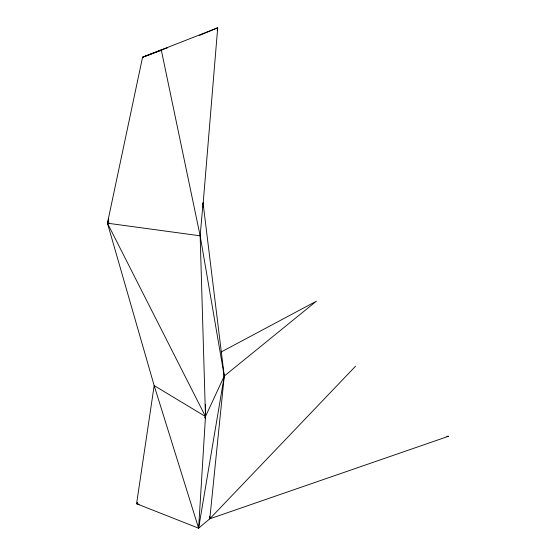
<?xml version="1.0" encoding="UTF-8"?>
<svg xmlns="http://www.w3.org/2000/svg" width="556" height="556" viewBox="0 0 556 556"><rect width="100%" height="100%" fill="white"/><g stroke="black" fill="none" stroke-linecap="round" stroke-linejoin="round"><path stroke-width="0.83" d="M203.044 204.671L217.695 27.8L142.565 57.233L107.433 223.192L154.172 385.593L198.617 528.2L209.793 518.811L355.555 366.209M205.56 418.251L205.484 416.513L154.172 385.593L136.588 503.736L198.617 528.2L205.484 416.513L205.352 404.358M204.406 417.876L205.484 416.513L200.153 235.807L203.065 202.94L224.263 376.058L209.793 518.811L448.567 436.258L446.843 436.245M198.617 528.2L224.263 376.058L200.153 235.807L161.275 49.929L167.724 47.712M217.181 30.351L217.695 27.8L199.569 35.403M221.156 351.99L316.35 301.213L224.263 376.058L205.484 416.513L107.433 223.192L108.719 219.05M200.153 235.807L107.433 223.192L108.281 221.684M137.666 502.374L136.588 503.736L139.111 504.257M161.275 49.929L142.565 57.233L162.004 50.116M107.433 223.192L109.122 222.838M223.873 374.369L224.263 376.058M209.681 516.204L209.793 518.811M203.065 202.94L203.121 207.277"/></g></svg>
